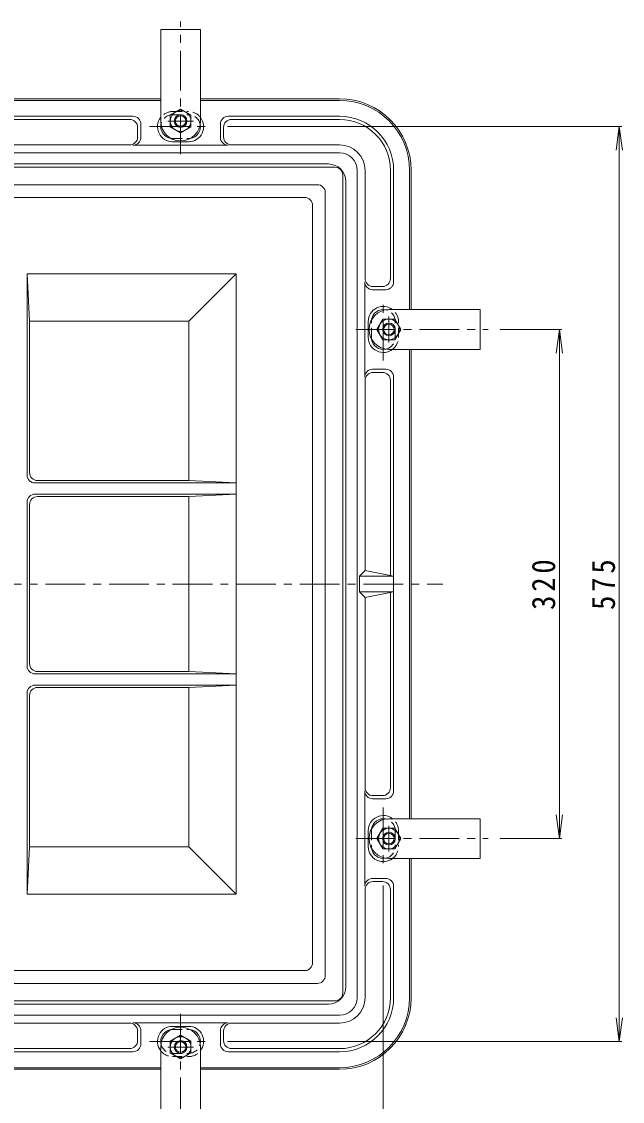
# Model space of a CAD drawing. Units: millimetres, scale not verified. Extents: x -731 to 800, y -686 to 497.
# Drawn here: x -317 to 61, y -346 to 333 of the extents above; entities that cross this region are included whole.
import ezdxf

# ---------------------------------------------------------------- set-up
doc = ezdxf.new("R2010")
doc.units = ezdxf.units.MM
doc.header["$LTSCALE"] = 5
doc.linetypes.add('CHAIN1', pattern=[8, 5, -1, 1, -1])
doc.linetypes.add('DASHED1', pattern=[1.8, 1.2, -0.6])
for name, color, linetype, lineweight in [('0-0_通り芯', 3, 'Continuous', 9), ('0-1_躯体', 2, 'Continuous', 9), ('0-2_仕上', 6, 'Continuous', 5), ('0-3_建具', 4, 'Continuous', 9), ('0-4_その他', 7, 'Continuous', 9), ('0-A', 2, 'Continuous', 9), ('0-F', 7, 'Continuous', 9)]:
    doc.layers.add(name, color=color, linetype=linetype, lineweight=lineweight)
doc.styles.add('ＭＳ ゴシック', font='')
doc.styles.get('ＭＳ ゴシック').set_extended_font_data('MS Gothic')

msp = doc.modelspace()

# ---------------------------------------------------------------- linework, layer by layer
at = {"layer": '0-0_通り芯'}
for p, q in [((-634.027, 241.122), (-120.027, 241.122)), ((-115.027, -277.878), (-115.027, 236.122)), ((-131.027, 230.122), (-360.227, 230.122)), ((-126.027, -266.878), (-126.027, 225.121)), ((-139.027, 222.121), (-356.027, 222.121)), ((-134.027, -258.878), (-134.027, 217.122)), ((-313.527, 174.122), (-182.027, 174.122)), ((-313.527, 174.122), (-312.027, 144.265)), ((-313.527, 174.122), (-313.527, 47.622)), ((-182.027, 174.122), (-182.027, -215.878)), ((-312.027, 49.122), (-312.027, 144.265)), ((-211.883, 44.122), (-211.883, 144.265)), ((-182.027, 42.622), (-308.527, 42.622)), ((-307.027, 44.122), (-211.883, 44.122)), ((-182.027, 42.622), (-211.883, 44.122)), ((-182.027, 35.622), (-308.527, 35.622)), ((-307.027, 34.122), (-211.883, 34.122)), ((-211.883, 34.122), (-182.027, 35.622)), ((-211.883, 34.122), (-211.883, -75.878)), ((-313.527, -72.378), (-313.527, 30.622)), ((-312.027, 29.122), (-312.027, -70.878)), ((-182.027, -77.378), (-308.527, -77.378)), ((-307.027, -75.878), (-211.883, -75.878)), ((-211.883, -75.878), (-182.027, -77.378)), ((-182.027, -84.378), (-308.527, -84.378)), ((-307.027, -85.878), (-211.883, -85.878)), ((-182.027, -84.378), (-211.883, -85.878)), ((-211.883, -85.878), (-211.883, -186.022)), ((-313.527, -215.878), (-313.527, -89.378)), ((-312.027, -90.878), (-312.027, -186.022)), ((-313.527, -215.878), (-312.027, -186.022)), ((-313.527, -215.878), (-182.027, -215.878)), ((-139.027, -263.878), (-356.027, -263.878)), ((-131.027, -271.878), (-360.227, -271.878)), ((-634.027, -282.878), (-120.027, -282.878))]:
    msp.add_line(p, q, dxfattribs=at)
at = {"layer": '0-0_通り芯', "linetype": 'CHAIN1'}
msp.add_line((-702.027, -20.878), (-52.027, -20.878), dxfattribs=at)
at = {"layer": '0-0_通り芯'}
for points in [[(-312.027, 144.265), (-211.883, 144.265), (-182.027, 174.122)], [(-312.027, -186.022), (-211.883, -186.022), (-182.027, -215.878)]]:
    msp.add_lwpolyline(points, dxfattribs=at)
for centre, start, end in [((-120.027, 236.122), 0, 90), ((-131.027, 225.121), 0, 90), ((-139.027, 217.122), 0, 90), ((-308.527, 47.622), 180, 270), ((-307.027, 49.122), 180, 270), ((-308.527, 30.622), 90, 180), ((-307.027, 29.122), 90, 180), ((-308.527, -72.378), 180, 270), ((-307.027, -70.878), 180, 270), ((-308.527, -89.378), 90, 180), ((-307.027, -90.878), 90, 180), ((-139.027, -258.878), 270, 0), ((-131.027, -266.878), 270, 0), ((-120.027, -277.878), 270, 0)]:
    msp.add_arc(centre, 5, start, end, dxfattribs=at)
at = {"layer": '0-1_躯体', "linetype": 'CHAIN1'}
for p, q in [((-217.027, 249.302), (-217.027, 332.621)), ((-236.527, 266.622), (-197.527, 266.622)), ((-89.527, 119.622), (-89.527, 158.622)), ((-106.846, 139.122), (-23.528, 139.122)), ((-89.527, -161.379), (-89.527, -200.378)), ((-106.846, -180.879), (-23.528, -180.879)), ((-217.027, -291.059), (-217.027, -374.378)), ((-236.527, -308.379), (-197.527, -308.379))]:
    msp.add_line(p, q, dxfattribs=at)
at = {"layer": '0-1_躯体'}
for p, q in [((-524.527, 284.121), (-229.527, 284.121)), ((-524.527, 283.122), (-229.527, 283.122)), ((-204.527, 284.121), (-117.027, 284.121)), ((-204.527, 283.122), (-117.027, 283.122)), ((-507.027, 273.122), (-247.027, 273.122)), ((-117.027, 273.122), (-187.027, 273.122)), ((-371.638, 271.121), (-249.027, 271.121)), ((-244.027, 260.121), (-244.027, 266.122)), ((-242.027, 259.901), (-242.027, 268.122)), ((-192.027, 259.901), (-192.027, 268.122)), ((-190.027, 260.121), (-190.027, 266.122)), ((-117.027, 271.121), (-185.027, 271.121)), ((-187.027, 254.901), (-247.027, 254.901)), ((-117.027, 255.122), (-185.027, 255.122)), ((-637.027, 250.122), (-117.027, 250.122)), ((-630.027, 243.122), (-124.027, 243.122)), ((-106.027, 239.121), (-106.027, -280.878)), ((-101.027, 171.122), (-101.027, 239.121)), ((-85.027, 239.122), (-85.027, 171.122)), ((-83.027, 239.122), (-83.027, 169.122)), ((-73.027, 151.622), (-73.027, 239.121)), ((-72.027, 151.622), (-72.027, 239.121)), ((-113.027, -273.878), (-113.027, 232.121)), ((-101.248, 169.122), (-101.248, 109.122)), ((-96.248, 164.122), (-88.027, 164.122)), ((-96.027, 166.122), (-90.027, 166.122)), ((-73.027, -168.379), (-73.027, 126.622)), ((-72.027, -168.379), (-72.027, 126.622)), ((-96.248, 114.122), (-88.027, 114.122)), ((-96.027, 112.122), (-90.027, 112.122)), ((-83.027, -150.879), (-83.027, 109.122)), ((-101.027, -12.378), (-101.027, 107.122)), ((-85.027, -15.489), (-85.027, 107.122)), ((-104.556, -15.878), (-101.027, -12.378)), ((-83.027, -15.878), (-101.027, -12.378)), ((-104.556, -15.878), (-83.027, -15.878)), ((-104.556, -25.878), (-101.027, -29.378)), ((-83.027, -25.878), (-101.027, -29.378)), ((-85.027, -26.267), (-85.027, -148.879)), ((-101.027, -29.378), (-101.027, -148.879)), ((-101.248, -210.879), (-101.248, -150.879)), ((-96.248, -155.878), (-88.027, -155.878)), ((-96.027, -153.878), (-90.027, -153.878)), ((-73.027, -280.878), (-73.027, -193.378)), ((-72.027, -280.878), (-72.027, -193.378)), ((-96.248, -205.878), (-88.027, -205.878)), ((-96.027, -207.879), (-90.027, -207.879)), ((-101.027, -212.878), (-101.027, -280.878)), ((-85.027, -280.878), (-85.027, -212.878)), ((-83.027, -280.878), (-83.027, -210.879)), ((-630.027, -284.878), (-124.027, -284.878)), ((-637.027, -291.878), (-117.027, -291.878)), ((-187.027, -296.658), (-247.027, -296.658)), ((-117.027, -296.878), (-185.027, -296.878)), ((-244.027, -301.878), (-244.027, -307.878)), ((-242.027, -301.658), (-242.027, -309.878)), ((-192.027, -301.658), (-192.027, -309.878)), ((-190.027, -301.878), (-190.027, -307.878)), ((-507.027, -314.878), (-247.027, -314.878)), ((-371.638, -312.878), (-249.027, -312.878)), ((-117.027, -314.878), (-187.027, -314.878)), ((-117.027, -312.878), (-185.027, -312.878)), ((-524.527, -324.878), (-229.527, -324.878)), ((-204.527, -324.878), (-117.027, -324.878)), ((-524.527, -325.878), (-229.527, -325.878)), ((-204.527, -325.878), (-117.027, -325.878))]:
    msp.add_line(p, q, dxfattribs=at)
for points in [[(-372.027, 251.592), (-368.527, 255.122), (-249.027, 255.122)], [(-104.556, -15.878), (-104.556, -25.878), (-83.027, -25.878)], [(-372.027, -293.349), (-368.527, -296.878), (-249.027, -296.878)]]:
    msp.add_lwpolyline(points, dxfattribs=at)
for centre, radius, start, end in [((-117.027, 239.121), 45, 0, 90), ((-117.027, 239.121), 44, 0, 90), ((-247.027, 268.122), 5, 0, 90), ((-187.027, 268.122), 5, 90, 180), ((-117.027, 239.121), 34, 0, 90), ((-249.027, 266.122), 5, 0, 90), ((-185.027, 266.122), 5, 90, 180), ((-117.027, 239.121), 32, 0, 90), ((-249.027, 260.121), 5, 270, 0), ((-247.027, 259.901), 5, 270, 0), ((-187.027, 259.901), 5, 180, 270), ((-185.027, 260.121), 5, 180, 270), ((-117.027, 239.121), 16, 0, 90), ((-117.027, 239.121), 11, 0, 90), ((-124.027, 232.121), 11, 0, 90), ((-96.027, 171.122), 5, 180, 270), ((-90.027, 171.122), 5, 270, 0), ((-96.248, 169.122), 5, 180, 270), ((-88.027, 169.122), 5, 270, 0), ((-96.248, 109.122), 5, 90, 180), ((-96.027, 107.122), 5, 90, 180), ((-90.027, 107.122), 5, 0, 90), ((-88.027, 109.122), 5, 0, 90), ((-96.027, -148.879), 5, 180, 270), ((-90.027, -148.879), 5, 270, 0), ((-96.248, -150.879), 5, 180, 270), ((-88.027, -150.879), 5, 270, 0), ((-96.248, -210.879), 5, 90, 180), ((-96.027, -212.878), 5, 90, 180), ((-90.027, -212.878), 5, 0, 90), ((-88.027, -210.879), 5, 0, 90), ((-124.027, -273.878), 11, 270, 0), ((-117.027, -280.878), 45, 270, 0), ((-117.027, -280.878), 44, 270, 0), ((-117.027, -280.878), 34, 270, 0), ((-117.027, -280.878), 32, 270, 0), ((-117.027, -280.878), 11, 270, 0), ((-117.027, -280.878), 16, 270, 0), ((-249.027, -301.878), 5, 0, 90), ((-247.027, -301.658), 5, 0, 90), ((-187.027, -301.658), 5, 90, 180), ((-185.027, -301.878), 5, 90, 180), ((-249.027, -307.878), 5, 270, 0), ((-247.027, -309.878), 5, 270, 0), ((-187.027, -309.878), 5, 180, 270), ((-185.027, -307.878), 5, 180, 270)]:
    msp.add_arc(centre, radius, start, end, dxfattribs=at)
at = {"layer": '0-2_仕上', "linetype": 'DASHED1'}
for p, q in [((-222.027, 276.122), (-212.027, 276.122)), ((-222.027, 274.122), (-212.027, 274.122)), ((-222.027, 259.122), (-212.027, 259.122)), ((-97.027, 134.122), (-97.027, 144.122)), ((-82.027, 134.122), (-82.027, 144.122)), ((-80.027, 134.122), (-80.027, 144.122)), ((-97.027, -175.879), (-97.027, -185.878)), ((-82.027, -175.879), (-82.027, -185.878)), ((-80.027, -175.879), (-80.027, -185.878)), ((-222.027, -300.878), (-212.027, -300.878)), ((-222.027, -315.879), (-212.027, -315.879)), ((-222.027, -317.878), (-212.027, -317.878))]:
    msp.add_line(p, q, dxfattribs=at)
at = {"layer": '0-2_仕上'}
for p, q in [((-222.027, 257.122), (-212.027, 257.122)), ((-99.027, 134.122), (-99.027, 144.122)), ((-99.027, -175.879), (-99.027, -185.878)), ((-222.027, -298.879), (-212.027, -298.879))]:
    msp.add_line(p, q, dxfattribs=at)
for centre, radius, start, end in [((-222.027, 266.621), 9.5, 142.13443, 270), ((-212.027, 266.621), 9.5, 270, 37.86395), ((-222.027, 266.621), 7.5, 168.2621, 261.7187), ((-212.027, 266.621), 7.5, 278.2813, 11.7379), ((-89.527, 144.122), 9.5, 52.13605, 180), ((-89.527, 144.122), 7.5, 78.2621, 171.7187), ((-89.527, 134.122), 9.5, 180, 307.86557), ((-89.527, 134.122), 7.5, 188.2813, 281.7379), ((-89.527, -175.879), 9.5, 52.13443, 180), ((-89.527, -175.879), 7.5, 78.2621, 171.7187), ((-89.527, -185.878), 9.5, 180, 307.86395), ((-89.527, -185.878), 7.5, 188.2813, 281.7379), ((-222.027, -308.378), 9.5, 90, 217.86557), ((-222.027, -308.378), 7.5, 98.2813, 191.7379), ((-212.027, -308.378), 9.5, 322.13605, 90), ((-212.027, -308.378), 7.5, 348.2621, 81.7187)]:
    msp.add_arc(centre, radius, start, end, dxfattribs=at)
at = {"layer": '0-2_仕上', "linetype": 'DASHED1'}
for centre, radius, start, end in [((-222.027, 266.621), 9.5, 90, 142.13443), ((-222.027, 266.621), 7.5, 90, 168.2621), ((-212.027, 266.621), 9.5, 37.86395, 90), ((-212.027, 266.621), 7.5, 11.7379, 90), ((-222.027, 266.621), 7.5, 261.7187, 270), ((-212.027, 266.621), 7.5, 270, 278.2813), ((-89.527, 144.122), 7.5, 0, 78.2621), ((-89.527, 144.122), 9.5, 0, 52.13605), ((-89.527, 144.122), 7.5, 171.7187, 180), ((-89.527, 134.122), 7.5, 180, 188.2813), ((-89.527, 134.122), 7.5, 281.7379, 0), ((-89.527, 134.122), 9.5, 307.86557, 0), ((-89.527, -175.879), 7.5, 0, 78.2621), ((-89.527, -175.879), 9.5, 0, 52.13443), ((-89.527, -175.879), 7.5, 171.7187, 180), ((-89.527, -185.878), 7.5, 180, 188.2813), ((-89.527, -185.878), 7.5, 281.7379, 0), ((-89.527, -185.878), 9.5, 307.86395, 0), ((-222.027, -308.378), 7.5, 90, 98.2813), ((-212.027, -308.378), 7.5, 81.7187, 90), ((-222.027, -308.378), 7.5, 191.7379, 270), ((-212.027, -308.378), 7.5, 270, 348.2621), ((-222.027, -308.378), 9.5, 217.86557, 270), ((-212.027, -308.378), 9.5, 270, 322.13605)]:
    msp.add_arc(centre, radius, start, end, dxfattribs=at)
at = {"layer": '0-3_建具'}
for p, q in [((-229.527, 327.621), (-229.527, 270.121)), ((-204.527, 327.621), (-229.527, 327.621)), ((-204.527, 327.621), (-204.527, 270.121)), ((-28.527, 151.622), (-86.027, 151.622)), ((-28.527, 151.622), (-28.527, 126.622)), ((-28.527, 126.622), (-86.027, 126.622)), ((-28.527, -168.379), (-86.027, -168.379)), ((-28.527, -193.378), (-28.527, -168.379)), ((-28.527, -193.378), (-86.027, -193.378)), ((-229.527, -369.378), (-229.527, -311.878)), ((-204.527, -369.378), (-204.527, -311.878))]:
    msp.add_line(p, q, dxfattribs=at)
for centre, start, end in [((-217.027, 270.121), 180, 0), ((-86.027, 139.122), 90, 270), ((-86.027, -180.878), 90, 270), ((-217.027, -311.878), 0, 180)]:
    msp.add_arc(centre, 12.5, start, end, dxfattribs=at)
at = {"layer": '0-4_その他'}
for p, q in [((-16.028, 139.122), (22.727, 139.122)), ((21.227, 139.122), (19.269, 124.25)), ((21.227, -180.879), (21.227, 139.122)), ((21.227, 139.122), (23.185, 124.25)), ((21.227, -180.879), (19.269, -166.007)), ((21.227, -180.879), (23.185, -166.007)), ((-16.028, -180.879), (22.727, -180.879))]:
    msp.add_line(p, q, dxfattribs=at)
at = {"layer": '0-A'}
for p, q in [((-217.027, 277.621), (-223.527, 273.868)), ((-223.527, 273.868), (-223.527, 266.374)), ((-217.027, 262.621), (-223.527, 266.374)), ((-217.027, 262.621), (-210.527, 266.374)), ((-93.527, 139.122), (-89.775, 145.622)), ((-93.527, 139.122), (-89.775, 132.622)), ((-78.528, 139.122), (-82.28, 132.622)), ((-82.28, 132.622), (-89.775, 132.622)), ((-93.527, -180.878), (-89.775, -174.378)), ((-82.28, -174.378), (-89.775, -174.378)), ((-78.528, -180.878), (-82.28, -174.378)), ((-93.527, -180.878), (-89.775, -187.379)), ((-217.027, -304.378), (-223.527, -308.131)), ((-217.027, -304.378), (-210.527, -308.131)), ((-223.527, -315.625), (-223.527, -308.131)), ((-217.027, -319.378), (-223.527, -315.625))]:
    msp.add_line(p, q, dxfattribs=at)
at = {"layer": '0-A', "linetype": 'CHAIN1'}
for p, q in [((-208.814, 270.121), (-225.129, 270.121)), ((-86.027, 147.334), (-86.027, 131.02)), ((-86.027, -189.091), (-86.027, -172.776)), ((-208.814, -311.878), (-225.129, -311.878))]:
    msp.add_line(p, q, dxfattribs=at)
at = {"layer": '0-A'}
for points in [[(-217.027, 277.621), (-210.527, 273.868), (-210.527, 266.374)], [(-78.528, 139.122), (-82.28, 145.622), (-89.775, 145.622)], [(-78.528, -180.878), (-82.28, -187.379), (-89.775, -187.379)], [(-217.027, -319.378), (-210.527, -315.625), (-210.527, -308.131)]]:
    msp.add_lwpolyline(points, dxfattribs=at)
for centre, radius in [((-217.027, 270.116), 6.5), ((-217.027, 270.121), 4), ((-217.027, 270.121), 3.324), ((-86.033, 139.122), 6.5), ((-86.027, 139.122), 4), ((-86.027, 139.122), 3.324), ((-86.033, -180.878), 6.5), ((-86.027, -180.878), 4), ((-86.027, -180.878), 3.324), ((-217.027, -311.873), 6.5), ((-217.027, -311.878), 4), ((-217.027, -311.878), 3.324)]:
    msp.add_circle(centre, radius, dxfattribs=at)
at = {"layer": '0-F'}
for p, q in [((-187.527, 266.622), (60.374, 266.622)), ((58.874, 266.622), (56.916, 251.75)), ((58.874, -308.379), (58.874, 266.622)), ((58.874, 266.622), (60.832, 251.75)), ((-89.527, -210.378), (-89.527, -458.279)), ((58.874, -308.379), (56.916, -293.507)), ((58.874, -308.379), (60.832, -293.507)), ((-187.527, -308.379), (60.374, -308.379))]:
    msp.add_line(p, q, dxfattribs=at)

# ---------------------------------------------------------------- texts
at = {"layer": '0-4_その他', "color": 2, "insert": (18.727, -37.128), "char_height": 14.66, "attachment_point": 7, "rotation": 90, "style": 'ＭＳ ゴシック'}
msp.add_mtext('\\T1.27;\\W0.9;320', dxfattribs=at)
at = {"layer": '0-F', "color": 2, "insert": (56.374, -37.128), "char_height": 14.66, "attachment_point": 7, "rotation": 90, "style": 'ＭＳ ゴシック'}
msp.add_mtext('\\T1.27;\\W0.9;575', dxfattribs=at)

doc.saveas('drawing.dxf')
